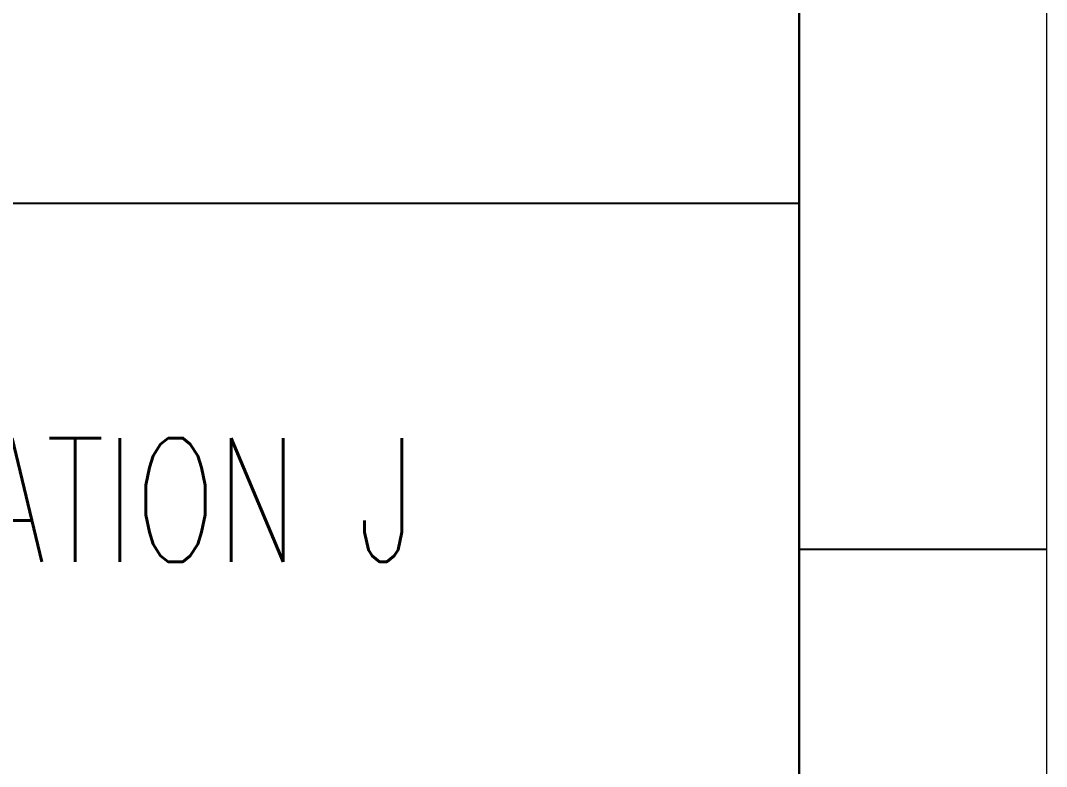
# Model space of a CAD drawing. Header units: inches. Extents: x 19 to 689223, y 34 to 210034.
# Drawn here: x 286646 to 297019, y 15339 to 22882 of the extents above; entities that cross this region are included whole.
import ezdxf
from ezdxf.enums import TextEntityAlignment as Align

# ---------------------------------------------------------------- set-up
doc = ezdxf.new("R2010")
doc.units = ezdxf.units.IN
doc.header["$MEASUREMENT"] = 0
doc.layers.add('TEG BORDER', color=7, linetype='Continuous')
doc.styles.add('HZTXT', font='txt_qlt.shx', dxfattribs={"width": 0.7, "bigfont": 'hztxt.shx'})

msp = doc.modelspace()

# ---------------------------------------------------------------- linework, layer by layer
for p, q in [((294518.847, 2534.1456), (294518.847, 58034.1456)), ((297018.847, 17534.1456), (294518.847, 17534.1456))]:
    msp.add_line(p, q)
at = {"color": 5, "lineweight": 15}
msp.add_lwpolyline([(18.847, 210034.1456), (297018.847, 210034.1456), (297018.847, 34.1456), (18.847, 34.1456)], close=True, dxfattribs=at)
msp.add_lwpolyline([(2518.847, 207534.1456), (294518.847, 207534.1456), (294518.847, 2534.1456), (2518.847, 2534.1456)], close=True)
at = {"layer": 'TEG BORDER'}
msp.add_line((244518.847, 21034.1456), (294518.847, 21034.1456), dxfattribs=at)

# ---------------------------------------------------------------- texts
at = {"color": 7, "style": 'HZTXT', "width": 0.7}
msp.add_text('ELECTRICAL EQUIPMENT LAYOUT FOR LIGHTING SYSTEM FOR LOCATION J', height=1250, dxfattribs=at).set_placement((269518.847, 18034.1456), align=Align.MIDDLE_CENTER)

doc.saveas('drawing.dxf')
